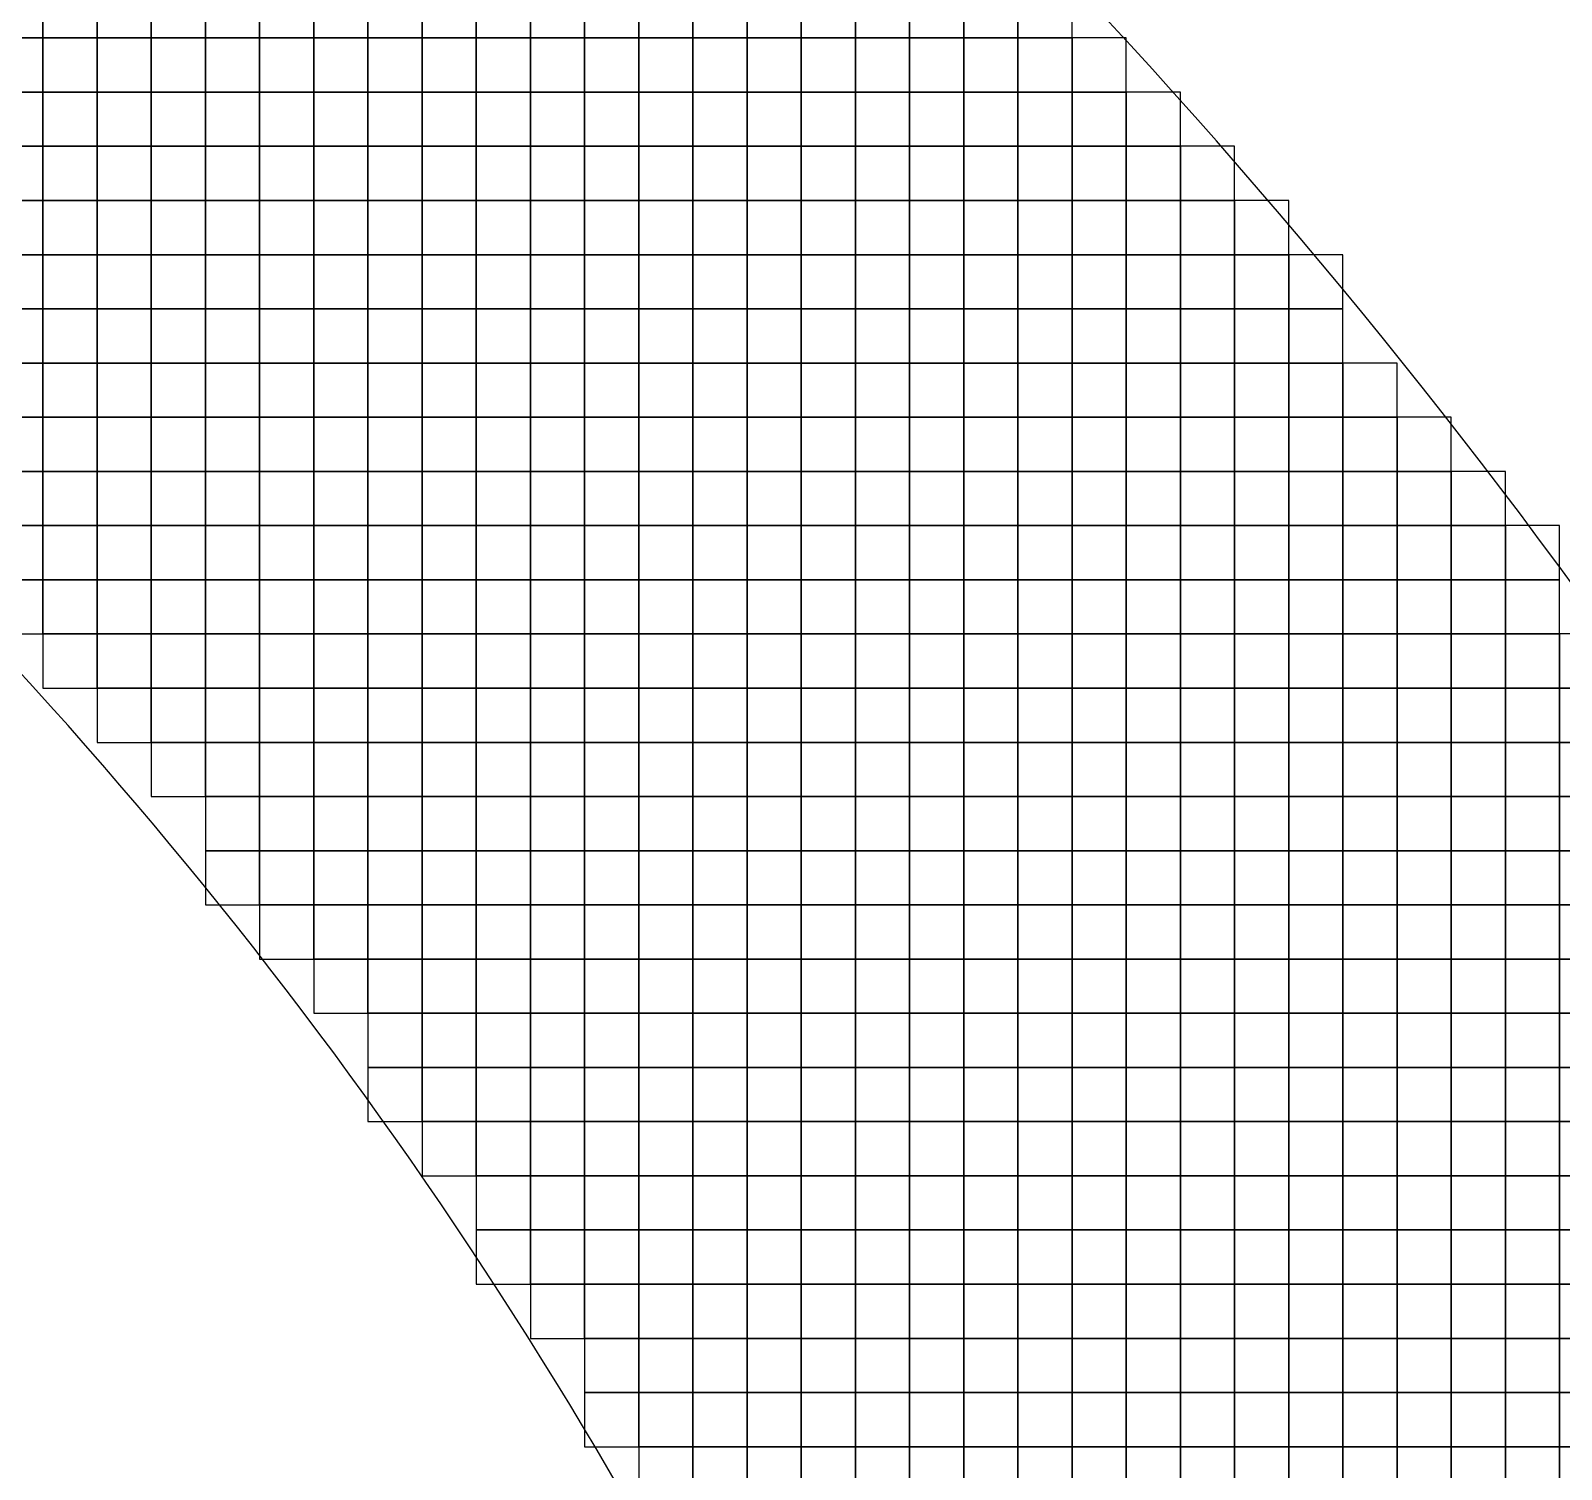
# Model space of a CAD drawing. Extents: x -160257 to 160150, y 7001 to 122208.
# Drawn here: x 122432 to 136562, y 82507 to 95784 of the extents above; entities that cross this region are included whole.
import ezdxf

# ---------------------------------------------------------------- set-up
doc = ezdxf.new("R2010")
doc.units = 0
doc.header["$LTSCALE"] = 1000
doc.header["$MEASUREMENT"] = 0
doc.layers.add('A-G-VISIBLE', color=9, linetype='Continuous')

# ---------------------------------------------------------------- blocks, each defined once
blk = doc.blocks.new('dasd')
at = {"layer": 'A-G-VISIBLE', "linetype": 'Continuous'}
for centre, radius, start, end in [((-132803.822, 42108.688), 57.677, 29.84645, 67.5516), ((-132803.304, 42112.783), 43.061, 27.6831, 69.1971)]:
    blk.add_arc(centre, radius, start, end, dxfattribs=at)

msp = doc.modelspace()

# ---------------------------------------------------------------- linework, layer by layer
at = {"elevation": 2850}
for points in [[(122045, 95716), (122545, 95716), (122545, 96216), (122045, 96216)], [(122545, 95716), (123045, 95716), (123045, 96216), (122545, 96216)], [(123045, 95716), (123545, 95716), (123545, 96216), (123045, 96216)], [(123545, 95716), (124045, 95716), (124045, 96216), (123545, 96216)], [(124045, 95716), (124545, 95716), (124545, 96216), (124045, 96216)], [(124545, 95716), (125045, 95716), (125045, 96216), (124545, 96216)], [(125045, 95716), (125545, 95716), (125545, 96216), (125045, 96216)], [(125545, 95716), (126045, 95716), (126045, 96216), (125545, 96216)], [(126045, 95716), (126545, 95716), (126545, 96216), (126045, 96216)], [(126545, 95716), (127045, 95716), (127045, 96216), (126545, 96216)], [(127045, 95716), (127545, 95716), (127545, 96216), (127045, 96216)], [(127545, 95716), (128045, 95716), (128045, 96216), (127545, 96216)], [(128045, 95716), (128545, 95716), (128545, 96216), (128045, 96216)], [(128545, 95716), (129045, 95716), (129045, 96216), (128545, 96216)], [(129045, 95716), (129545, 95716), (129545, 96216), (129045, 96216)], [(129545, 95716), (130045, 95716), (130045, 96216), (129545, 96216)], [(130045, 95716), (130545, 95716), (130545, 96216), (130045, 96216)], [(130545, 95716), (131045, 95716), (131045, 96216), (130545, 96216)], [(131045, 95716), (131545, 95716), (131545, 96216), (131045, 96216)], [(131545, 95716), (132045, 95716), (132045, 96216), (131545, 96216)], [(122045, 95216), (122545, 95216), (122545, 95716), (122045, 95716)], [(122545, 95216), (123045, 95216), (123045, 95716), (122545, 95716)], [(123045, 95216), (123545, 95216), (123545, 95716), (123045, 95716)], [(123545, 95216), (124045, 95216), (124045, 95716), (123545, 95716)], [(124045, 95216), (124545, 95216), (124545, 95716), (124045, 95716)], [(124545, 95216), (125045, 95216), (125045, 95716), (124545, 95716)], [(125045, 95216), (125545, 95216), (125545, 95716), (125045, 95716)], [(125545, 95216), (126045, 95216), (126045, 95716), (125545, 95716)], [(126045, 95216), (126545, 95216), (126545, 95716), (126045, 95716)], [(126545, 95216), (127045, 95216), (127045, 95716), (126545, 95716)], [(127045, 95216), (127545, 95216), (127545, 95716), (127045, 95716)], [(127545, 95216), (128045, 95216), (128045, 95716), (127545, 95716)], [(128045, 95216), (128545, 95216), (128545, 95716), (128045, 95716)], [(128545, 95216), (129045, 95216), (129045, 95716), (128545, 95716)], [(129045, 95216), (129545, 95216), (129545, 95716), (129045, 95716)], [(129545, 95216), (130045, 95216), (130045, 95716), (129545, 95716)], [(130045, 95216), (130545, 95216), (130545, 95716), (130045, 95716)], [(130545, 95216), (131045, 95216), (131045, 95716), (130545, 95716)], [(131045, 95216), (131545, 95216), (131545, 95716), (131045, 95716)], [(131545, 95216), (132045, 95216), (132045, 95716), (131545, 95716)], [(132045, 95216), (132545, 95216), (132545, 95716), (132045, 95716)], [(122045, 94716), (122545, 94716), (122545, 95216), (122045, 95216)], [(122545, 94716), (123045, 94716), (123045, 95216), (122545, 95216)], [(123045, 94716), (123545, 94716), (123545, 95216), (123045, 95216)], [(123545, 94716), (124045, 94716), (124045, 95216), (123545, 95216)], [(124045, 94716), (124545, 94716), (124545, 95216), (124045, 95216)], [(124545, 94716), (125045, 94716), (125045, 95216), (124545, 95216)], [(125045, 94716), (125545, 94716), (125545, 95216), (125045, 95216)], [(125545, 94716), (126045, 94716), (126045, 95216), (125545, 95216)], [(126045, 94716), (126545, 94716), (126545, 95216), (126045, 95216)], [(126545, 94716), (127045, 94716), (127045, 95216), (126545, 95216)], [(127045, 94716), (127545, 94716), (127545, 95216), (127045, 95216)], [(127545, 94716), (128045, 94716), (128045, 95216), (127545, 95216)], [(128045, 94716), (128545, 94716), (128545, 95216), (128045, 95216)], [(128545, 94716), (129045, 94716), (129045, 95216), (128545, 95216)], [(129045, 94716), (129545, 94716), (129545, 95216), (129045, 95216)], [(129545, 94716), (130045, 94716), (130045, 95216), (129545, 95216)], [(130045, 94716), (130545, 94716), (130545, 95216), (130045, 95216)], [(130545, 94716), (131045, 94716), (131045, 95216), (130545, 95216)], [(131045, 94716), (131545, 94716), (131545, 95216), (131045, 95216)], [(131545, 94716), (132045, 94716), (132045, 95216), (131545, 95216)], [(132045, 94716), (132545, 94716), (132545, 95216), (132045, 95216)], [(132545, 94716), (133045, 94716), (133045, 95216), (132545, 95216)], [(122045, 94216), (122545, 94216), (122545, 94716), (122045, 94716)], [(122545, 94216), (123045, 94216), (123045, 94716), (122545, 94716)], [(123045, 94216), (123545, 94216), (123545, 94716), (123045, 94716)], [(123545, 94216), (124045, 94216), (124045, 94716), (123545, 94716)], [(124045, 94216), (124545, 94216), (124545, 94716), (124045, 94716)], [(124545, 94216), (125045, 94216), (125045, 94716), (124545, 94716)], [(125045, 94216), (125545, 94216), (125545, 94716), (125045, 94716)], [(125545, 94216), (126045, 94216), (126045, 94716), (125545, 94716)], [(126045, 94216), (126545, 94216), (126545, 94716), (126045, 94716)], [(126545, 94216), (127045, 94216), (127045, 94716), (126545, 94716)], [(127045, 94216), (127545, 94216), (127545, 94716), (127045, 94716)], [(127545, 94216), (128045, 94216), (128045, 94716), (127545, 94716)], [(128045, 94216), (128545, 94216), (128545, 94716), (128045, 94716)], [(128545, 94216), (129045, 94216), (129045, 94716), (128545, 94716)], [(129045, 94216), (129545, 94216), (129545, 94716), (129045, 94716)], [(129545, 94216), (130045, 94216), (130045, 94716), (129545, 94716)], [(130045, 94216), (130545, 94216), (130545, 94716), (130045, 94716)], [(130545, 94216), (131045, 94216), (131045, 94716), (130545, 94716)], [(131045, 94216), (131545, 94216), (131545, 94716), (131045, 94716)], [(131545, 94216), (132045, 94216), (132045, 94716), (131545, 94716)], [(132045, 94216), (132545, 94216), (132545, 94716), (132045, 94716)], [(132545, 94216), (133045, 94216), (133045, 94716), (132545, 94716)], [(133045, 94216), (133545, 94216), (133545, 94716), (133045, 94716)], [(122045, 93716), (122545, 93716), (122545, 94216), (122045, 94216)], [(122545, 93716), (123045, 93716), (123045, 94216), (122545, 94216)], [(123045, 93716), (123545, 93716), (123545, 94216), (123045, 94216)], [(123545, 93716), (124045, 93716), (124045, 94216), (123545, 94216)], [(124045, 93716), (124545, 93716), (124545, 94216), (124045, 94216)], [(124545, 93716), (125045, 93716), (125045, 94216), (124545, 94216)], [(125045, 93716), (125545, 93716), (125545, 94216), (125045, 94216)], [(125545, 93716), (126045, 93716), (126045, 94216), (125545, 94216)], [(126045, 93716), (126545, 93716), (126545, 94216), (126045, 94216)], [(126545, 93716), (127045, 93716), (127045, 94216), (126545, 94216)], [(127045, 93716), (127545, 93716), (127545, 94216), (127045, 94216)], [(127545, 93716), (128045, 93716), (128045, 94216), (127545, 94216)], [(128045, 93716), (128545, 93716), (128545, 94216), (128045, 94216)], [(128545, 93716), (129045, 93716), (129045, 94216), (128545, 94216)], [(129045, 93716), (129545, 93716), (129545, 94216), (129045, 94216)], [(129545, 93716), (130045, 93716), (130045, 94216), (129545, 94216)], [(130045, 93716), (130545, 93716), (130545, 94216), (130045, 94216)], [(130545, 93716), (131045, 93716), (131045, 94216), (130545, 94216)], [(131045, 93716), (131545, 93716), (131545, 94216), (131045, 94216)], [(131545, 93716), (132045, 93716), (132045, 94216), (131545, 94216)], [(132045, 93716), (132545, 93716), (132545, 94216), (132045, 94216)], [(132545, 93716), (133045, 93716), (133045, 94216), (132545, 94216)], [(133045, 93716), (133545, 93716), (133545, 94216), (133045, 94216)], [(133545, 93716), (134045, 93716), (134045, 94216), (133545, 94216)], [(122045, 93216), (122545, 93216), (122545, 93716), (122045, 93716)], [(122545, 93216), (123045, 93216), (123045, 93716), (122545, 93716)], [(123045, 93216), (123545, 93216), (123545, 93716), (123045, 93716)], [(123545, 93216), (124045, 93216), (124045, 93716), (123545, 93716)], [(124045, 93216), (124545, 93216), (124545, 93716), (124045, 93716)], [(124545, 93216), (125045, 93216), (125045, 93716), (124545, 93716)], [(125045, 93216), (125545, 93216), (125545, 93716), (125045, 93716)], [(125545, 93216), (126045, 93216), (126045, 93716), (125545, 93716)], [(126045, 93216), (126545, 93216), (126545, 93716), (126045, 93716)], [(126545, 93216), (127045, 93216), (127045, 93716), (126545, 93716)], [(127045, 93216), (127545, 93216), (127545, 93716), (127045, 93716)], [(127545, 93216), (128045, 93216), (128045, 93716), (127545, 93716)], [(128045, 93216), (128545, 93216), (128545, 93716), (128045, 93716)], [(128545, 93216), (129045, 93216), (129045, 93716), (128545, 93716)], [(129045, 93216), (129545, 93216), (129545, 93716), (129045, 93716)], [(129545, 93216), (130045, 93216), (130045, 93716), (129545, 93716)], [(130045, 93216), (130545, 93216), (130545, 93716), (130045, 93716)], [(130545, 93216), (131045, 93216), (131045, 93716), (130545, 93716)], [(131045, 93216), (131545, 93216), (131545, 93716), (131045, 93716)], [(131545, 93216), (132045, 93216), (132045, 93716), (131545, 93716)], [(132045, 93216), (132545, 93216), (132545, 93716), (132045, 93716)], [(132545, 93216), (133045, 93216), (133045, 93716), (132545, 93716)], [(133045, 93216), (133545, 93216), (133545, 93716), (133045, 93716)], [(133545, 93216), (134045, 93216), (134045, 93716), (133545, 93716)], [(134045, 93216), (134545, 93216), (134545, 93716), (134045, 93716)], [(122045, 92716), (122545, 92716), (122545, 93216), (122045, 93216)], [(122545, 92716), (123045, 92716), (123045, 93216), (122545, 93216)], [(123045, 92716), (123545, 92716), (123545, 93216), (123045, 93216)], [(123545, 92716), (124045, 92716), (124045, 93216), (123545, 93216)], [(124045, 92716), (124545, 92716), (124545, 93216), (124045, 93216)], [(124545, 92716), (125045, 92716), (125045, 93216), (124545, 93216)], [(125045, 92716), (125545, 92716), (125545, 93216), (125045, 93216)], [(125545, 92716), (126045, 92716), (126045, 93216), (125545, 93216)], [(126045, 92716), (126545, 92716), (126545, 93216), (126045, 93216)], [(126545, 92716), (127045, 92716), (127045, 93216), (126545, 93216)], [(127045, 92716), (127545, 92716), (127545, 93216), (127045, 93216)], [(127545, 92716), (128045, 92716), (128045, 93216), (127545, 93216)], [(128045, 92716), (128545, 92716), (128545, 93216), (128045, 93216)], [(128545, 92716), (129045, 92716), (129045, 93216), (128545, 93216)], [(129045, 92716), (129545, 92716), (129545, 93216), (129045, 93216)], [(129545, 92716), (130045, 92716), (130045, 93216), (129545, 93216)], [(130045, 92716), (130545, 92716), (130545, 93216), (130045, 93216)], [(130545, 92716), (131045, 92716), (131045, 93216), (130545, 93216)], [(131045, 92716), (131545, 92716), (131545, 93216), (131045, 93216)], [(131545, 92716), (132045, 92716), (132045, 93216), (131545, 93216)], [(132045, 92716), (132545, 92716), (132545, 93216), (132045, 93216)], [(132545, 92716), (133045, 92716), (133045, 93216), (132545, 93216)], [(133045, 92716), (133545, 92716), (133545, 93216), (133045, 93216)], [(133545, 92716), (134045, 92716), (134045, 93216), (133545, 93216)], [(134045, 92716), (134545, 92716), (134545, 93216), (134045, 93216)], [(122045, 92216), (122545, 92216), (122545, 92716), (122045, 92716)], [(122545, 92216), (123045, 92216), (123045, 92716), (122545, 92716)], [(123045, 92216), (123545, 92216), (123545, 92716), (123045, 92716)], [(123545, 92216), (124045, 92216), (124045, 92716), (123545, 92716)], [(124045, 92216), (124545, 92216), (124545, 92716), (124045, 92716)], [(124545, 92216), (125045, 92216), (125045, 92716), (124545, 92716)], [(125045, 92216), (125545, 92216), (125545, 92716), (125045, 92716)], [(125545, 92216), (126045, 92216), (126045, 92716), (125545, 92716)], [(126045, 92216), (126545, 92216), (126545, 92716), (126045, 92716)], [(126545, 92216), (127045, 92216), (127045, 92716), (126545, 92716)], [(127045, 92216), (127545, 92216), (127545, 92716), (127045, 92716)], [(127545, 92216), (128045, 92216), (128045, 92716), (127545, 92716)], [(128045, 92216), (128545, 92216), (128545, 92716), (128045, 92716)], [(128545, 92216), (129045, 92216), (129045, 92716), (128545, 92716)], [(129045, 92216), (129545, 92216), (129545, 92716), (129045, 92716)], [(129545, 92216), (130045, 92216), (130045, 92716), (129545, 92716)], [(130045, 92216), (130545, 92216), (130545, 92716), (130045, 92716)], [(130545, 92216), (131045, 92216), (131045, 92716), (130545, 92716)], [(131045, 92216), (131545, 92216), (131545, 92716), (131045, 92716)], [(131545, 92216), (132045, 92216), (132045, 92716), (131545, 92716)], [(132045, 92216), (132545, 92216), (132545, 92716), (132045, 92716)], [(132545, 92216), (133045, 92216), (133045, 92716), (132545, 92716)], [(133045, 92216), (133545, 92216), (133545, 92716), (133045, 92716)], [(133545, 92216), (134045, 92216), (134045, 92716), (133545, 92716)], [(134045, 92216), (134545, 92216), (134545, 92716), (134045, 92716)], [(134545, 92216), (135045, 92216), (135045, 92716), (134545, 92716)], [(122045, 91716), (122545, 91716), (122545, 92216), (122045, 92216)], [(122545, 91716), (123045, 91716), (123045, 92216), (122545, 92216)], [(123045, 91716), (123545, 91716), (123545, 92216), (123045, 92216)], [(123545, 91716), (124045, 91716), (124045, 92216), (123545, 92216)], [(124045, 91716), (124545, 91716), (124545, 92216), (124045, 92216)], [(124545, 91716), (125045, 91716), (125045, 92216), (124545, 92216)], [(125045, 91716), (125545, 91716), (125545, 92216), (125045, 92216)], [(125545, 91716), (126045, 91716), (126045, 92216), (125545, 92216)], [(126045, 91716), (126545, 91716), (126545, 92216), (126045, 92216)], [(126545, 91716), (127045, 91716), (127045, 92216), (126545, 92216)], [(127045, 91716), (127545, 91716), (127545, 92216), (127045, 92216)], [(127545, 91716), (128045, 91716), (128045, 92216), (127545, 92216)], [(128045, 91716), (128545, 91716), (128545, 92216), (128045, 92216)], [(128545, 91716), (129045, 91716), (129045, 92216), (128545, 92216)], [(129045, 91716), (129545, 91716), (129545, 92216), (129045, 92216)], [(129545, 91716), (130045, 91716), (130045, 92216), (129545, 92216)], [(130045, 91716), (130545, 91716), (130545, 92216), (130045, 92216)], [(130545, 91716), (131045, 91716), (131045, 92216), (130545, 92216)], [(131045, 91716), (131545, 91716), (131545, 92216), (131045, 92216)], [(131545, 91716), (132045, 91716), (132045, 92216), (131545, 92216)], [(132045, 91716), (132545, 91716), (132545, 92216), (132045, 92216)], [(132545, 91716), (133045, 91716), (133045, 92216), (132545, 92216)], [(133045, 91716), (133545, 91716), (133545, 92216), (133045, 92216)], [(133545, 91716), (134045, 91716), (134045, 92216), (133545, 92216)], [(134045, 91716), (134545, 91716), (134545, 92216), (134045, 92216)], [(134545, 91716), (135045, 91716), (135045, 92216), (134545, 92216)], [(135045, 91716), (135545, 91716), (135545, 92216), (135045, 92216)], [(122045, 91216), (122545, 91216), (122545, 91716), (122045, 91716)], [(122545, 91216), (123045, 91216), (123045, 91716), (122545, 91716)], [(123045, 91216), (123545, 91216), (123545, 91716), (123045, 91716)], [(123545, 91216), (124045, 91216), (124045, 91716), (123545, 91716)], [(124045, 91216), (124545, 91216), (124545, 91716), (124045, 91716)], [(124545, 91216), (125045, 91216), (125045, 91716), (124545, 91716)], [(125045, 91216), (125545, 91216), (125545, 91716), (125045, 91716)], [(125545, 91216), (126045, 91216), (126045, 91716), (125545, 91716)], [(126045, 91216), (126545, 91216), (126545, 91716), (126045, 91716)], [(126545, 91216), (127045, 91216), (127045, 91716), (126545, 91716)], [(127045, 91216), (127545, 91216), (127545, 91716), (127045, 91716)], [(127545, 91216), (128045, 91216), (128045, 91716), (127545, 91716)], [(128045, 91216), (128545, 91216), (128545, 91716), (128045, 91716)], [(128545, 91216), (129045, 91216), (129045, 91716), (128545, 91716)], [(129045, 91216), (129545, 91216), (129545, 91716), (129045, 91716)], [(129545, 91216), (130045, 91216), (130045, 91716), (129545, 91716)], [(130045, 91216), (130545, 91216), (130545, 91716), (130045, 91716)], [(130545, 91216), (131045, 91216), (131045, 91716), (130545, 91716)], [(131045, 91216), (131545, 91216), (131545, 91716), (131045, 91716)], [(131545, 91216), (132045, 91216), (132045, 91716), (131545, 91716)], [(132045, 91216), (132545, 91216), (132545, 91716), (132045, 91716)], [(132545, 91216), (133045, 91216), (133045, 91716), (132545, 91716)], [(133045, 91216), (133545, 91216), (133545, 91716), (133045, 91716)], [(133545, 91216), (134045, 91216), (134045, 91716), (133545, 91716)], [(134045, 91216), (134545, 91216), (134545, 91716), (134045, 91716)], [(134545, 91216), (135045, 91216), (135045, 91716), (134545, 91716)], [(135045, 91216), (135545, 91216), (135545, 91716), (135045, 91716)], [(135545, 91216), (136045, 91216), (136045, 91716), (135545, 91716)], [(122045, 90716), (122545, 90716), (122545, 91216), (122045, 91216)], [(122545, 90716), (123045, 90716), (123045, 91216), (122545, 91216)], [(123045, 90716), (123545, 90716), (123545, 91216), (123045, 91216)], [(123545, 90716), (124045, 90716), (124045, 91216), (123545, 91216)], [(124045, 90716), (124545, 90716), (124545, 91216), (124045, 91216)], [(124545, 90716), (125045, 90716), (125045, 91216), (124545, 91216)], [(125045, 90716), (125545, 90716), (125545, 91216), (125045, 91216)], [(125545, 90716), (126045, 90716), (126045, 91216), (125545, 91216)], [(126045, 90716), (126545, 90716), (126545, 91216), (126045, 91216)], [(126545, 90716), (127045, 90716), (127045, 91216), (126545, 91216)], [(127045, 90716), (127545, 90716), (127545, 91216), (127045, 91216)], [(127545, 90716), (128045, 90716), (128045, 91216), (127545, 91216)], [(128045, 90716), (128545, 90716), (128545, 91216), (128045, 91216)], [(128545, 90716), (129045, 90716), (129045, 91216), (128545, 91216)], [(129045, 90716), (129545, 90716), (129545, 91216), (129045, 91216)], [(129545, 90716), (130045, 90716), (130045, 91216), (129545, 91216)], [(130045, 90716), (130545, 90716), (130545, 91216), (130045, 91216)], [(130545, 90716), (131045, 90716), (131045, 91216), (130545, 91216)], [(131045, 90716), (131545, 90716), (131545, 91216), (131045, 91216)], [(131545, 90716), (132045, 90716), (132045, 91216), (131545, 91216)], [(132045, 90716), (132545, 90716), (132545, 91216), (132045, 91216)], [(132545, 90716), (133045, 90716), (133045, 91216), (132545, 91216)], [(133045, 90716), (133545, 90716), (133545, 91216), (133045, 91216)], [(133545, 90716), (134045, 90716), (134045, 91216), (133545, 91216)], [(134045, 90716), (134545, 90716), (134545, 91216), (134045, 91216)], [(134545, 90716), (135045, 90716), (135045, 91216), (134545, 91216)], [(135045, 90716), (135545, 90716), (135545, 91216), (135045, 91216)], [(135545, 90716), (136045, 90716), (136045, 91216), (135545, 91216)], [(136045, 90716), (136545, 90716), (136545, 91216), (136045, 91216)], [(122045, 90216), (122545, 90216), (122545, 90716), (122045, 90716)], [(122545, 90216), (123045, 90216), (123045, 90716), (122545, 90716)], [(123045, 90216), (123545, 90216), (123545, 90716), (123045, 90716)], [(123545, 90216), (124045, 90216), (124045, 90716), (123545, 90716)], [(124045, 90216), (124545, 90216), (124545, 90716), (124045, 90716)], [(124545, 90216), (125045, 90216), (125045, 90716), (124545, 90716)], [(125045, 90216), (125545, 90216), (125545, 90716), (125045, 90716)], [(125545, 90216), (126045, 90216), (126045, 90716), (125545, 90716)], [(126045, 90216), (126545, 90216), (126545, 90716), (126045, 90716)], [(126545, 90216), (127045, 90216), (127045, 90716), (126545, 90716)], [(127045, 90216), (127545, 90216), (127545, 90716), (127045, 90716)], [(127545, 90216), (128045, 90216), (128045, 90716), (127545, 90716)], [(128045, 90216), (128545, 90216), (128545, 90716), (128045, 90716)], [(128545, 90216), (129045, 90216), (129045, 90716), (128545, 90716)], [(129045, 90216), (129545, 90216), (129545, 90716), (129045, 90716)], [(129545, 90216), (130045, 90216), (130045, 90716), (129545, 90716)], [(130045, 90216), (130545, 90216), (130545, 90716), (130045, 90716)], [(130545, 90216), (131045, 90216), (131045, 90716), (130545, 90716)], [(131045, 90216), (131545, 90216), (131545, 90716), (131045, 90716)], [(131545, 90216), (132045, 90216), (132045, 90716), (131545, 90716)], [(132045, 90216), (132545, 90216), (132545, 90716), (132045, 90716)], [(132545, 90216), (133045, 90216), (133045, 90716), (132545, 90716)], [(133045, 90216), (133545, 90216), (133545, 90716), (133045, 90716)], [(133545, 90216), (134045, 90216), (134045, 90716), (133545, 90716)], [(134045, 90216), (134545, 90216), (134545, 90716), (134045, 90716)], [(134545, 90216), (135045, 90216), (135045, 90716), (134545, 90716)], [(135045, 90216), (135545, 90216), (135545, 90716), (135045, 90716)], [(135545, 90216), (136045, 90216), (136045, 90716), (135545, 90716)], [(136045, 90216), (136545, 90216), (136545, 90716), (136045, 90716)], [(122545, 89716), (123045, 89716), (123045, 90216), (122545, 90216)], [(123045, 89716), (123545, 89716), (123545, 90216), (123045, 90216)], [(123545, 89716), (124045, 89716), (124045, 90216), (123545, 90216)], [(124045, 89716), (124545, 89716), (124545, 90216), (124045, 90216)], [(124545, 89716), (125045, 89716), (125045, 90216), (124545, 90216)], [(125045, 89716), (125545, 89716), (125545, 90216), (125045, 90216)], [(125545, 89716), (126045, 89716), (126045, 90216), (125545, 90216)], [(126045, 89716), (126545, 89716), (126545, 90216), (126045, 90216)], [(126545, 89716), (127045, 89716), (127045, 90216), (126545, 90216)], [(127045, 89716), (127545, 89716), (127545, 90216), (127045, 90216)], [(127545, 89716), (128045, 89716), (128045, 90216), (127545, 90216)], [(128045, 89716), (128545, 89716), (128545, 90216), (128045, 90216)], [(128545, 89716), (129045, 89716), (129045, 90216), (128545, 90216)], [(129045, 89716), (129545, 89716), (129545, 90216), (129045, 90216)], [(129545, 89716), (130045, 89716), (130045, 90216), (129545, 90216)], [(130045, 89716), (130545, 89716), (130545, 90216), (130045, 90216)], [(130545, 89716), (131045, 89716), (131045, 90216), (130545, 90216)], [(131045, 89716), (131545, 89716), (131545, 90216), (131045, 90216)], [(131545, 89716), (132045, 89716), (132045, 90216), (131545, 90216)], [(132045, 89716), (132545, 89716), (132545, 90216), (132045, 90216)], [(132545, 89716), (133045, 89716), (133045, 90216), (132545, 90216)], [(133045, 89716), (133545, 89716), (133545, 90216), (133045, 90216)], [(133545, 89716), (134045, 89716), (134045, 90216), (133545, 90216)], [(134045, 89716), (134545, 89716), (134545, 90216), (134045, 90216)], [(134545, 89716), (135045, 89716), (135045, 90216), (134545, 90216)], [(135045, 89716), (135545, 89716), (135545, 90216), (135045, 90216)], [(135545, 89716), (136045, 89716), (136045, 90216), (135545, 90216)], [(136045, 89716), (136545, 89716), (136545, 90216), (136045, 90216)], [(136545, 89716), (137045, 89716), (137045, 90216), (136545, 90216)], [(123045, 89216), (123545, 89216), (123545, 89716), (123045, 89716)], [(123545, 89216), (124045, 89216), (124045, 89716), (123545, 89716)], [(124045, 89216), (124545, 89216), (124545, 89716), (124045, 89716)], [(124545, 89216), (125045, 89216), (125045, 89716), (124545, 89716)], [(125045, 89216), (125545, 89216), (125545, 89716), (125045, 89716)], [(125545, 89216), (126045, 89216), (126045, 89716), (125545, 89716)], [(126045, 89216), (126545, 89216), (126545, 89716), (126045, 89716)], [(126545, 89216), (127045, 89216), (127045, 89716), (126545, 89716)], [(127045, 89216), (127545, 89216), (127545, 89716), (127045, 89716)], [(127545, 89216), (128045, 89216), (128045, 89716), (127545, 89716)], [(128045, 89216), (128545, 89216), (128545, 89716), (128045, 89716)], [(128545, 89216), (129045, 89216), (129045, 89716), (128545, 89716)], [(129045, 89216), (129545, 89216), (129545, 89716), (129045, 89716)], [(129545, 89216), (130045, 89216), (130045, 89716), (129545, 89716)], [(130045, 89216), (130545, 89216), (130545, 89716), (130045, 89716)], [(130545, 89216), (131045, 89216), (131045, 89716), (130545, 89716)], [(131045, 89216), (131545, 89216), (131545, 89716), (131045, 89716)], [(131545, 89216), (132045, 89216), (132045, 89716), (131545, 89716)], [(132045, 89216), (132545, 89216), (132545, 89716), (132045, 89716)], [(132545, 89216), (133045, 89216), (133045, 89716), (132545, 89716)], [(133045, 89216), (133545, 89216), (133545, 89716), (133045, 89716)], [(133545, 89216), (134045, 89216), (134045, 89716), (133545, 89716)], [(134045, 89216), (134545, 89216), (134545, 89716), (134045, 89716)], [(134545, 89216), (135045, 89216), (135045, 89716), (134545, 89716)], [(135045, 89216), (135545, 89216), (135545, 89716), (135045, 89716)], [(135545, 89216), (136045, 89216), (136045, 89716), (135545, 89716)], [(136045, 89216), (136545, 89216), (136545, 89716), (136045, 89716)], [(136545, 89216), (137045, 89216), (137045, 89716), (136545, 89716)], [(123545, 88716), (124045, 88716), (124045, 89216), (123545, 89216)], [(124045, 88716), (124545, 88716), (124545, 89216), (124045, 89216)], [(124545, 88716), (125045, 88716), (125045, 89216), (124545, 89216)], [(125045, 88716), (125545, 88716), (125545, 89216), (125045, 89216)], [(125545, 88716), (126045, 88716), (126045, 89216), (125545, 89216)], [(126045, 88716), (126545, 88716), (126545, 89216), (126045, 89216)], [(126545, 88716), (127045, 88716), (127045, 89216), (126545, 89216)], [(127045, 88716), (127545, 88716), (127545, 89216), (127045, 89216)], [(127545, 88716), (128045, 88716), (128045, 89216), (127545, 89216)], [(128045, 88716), (128545, 88716), (128545, 89216), (128045, 89216)], [(128545, 88716), (129045, 88716), (129045, 89216), (128545, 89216)], [(129045, 88716), (129545, 88716), (129545, 89216), (129045, 89216)], [(129545, 88716), (130045, 88716), (130045, 89216), (129545, 89216)], [(130045, 88716), (130545, 88716), (130545, 89216), (130045, 89216)], [(130545, 88716), (131045, 88716), (131045, 89216), (130545, 89216)], [(131045, 88716), (131545, 88716), (131545, 89216), (131045, 89216)], [(131545, 88716), (132045, 88716), (132045, 89216), (131545, 89216)], [(132045, 88716), (132545, 88716), (132545, 89216), (132045, 89216)], [(132545, 88716), (133045, 88716), (133045, 89216), (132545, 89216)], [(133045, 88716), (133545, 88716), (133545, 89216), (133045, 89216)], [(133545, 88716), (134045, 88716), (134045, 89216), (133545, 89216)], [(134045, 88716), (134545, 88716), (134545, 89216), (134045, 89216)], [(134545, 88716), (135045, 88716), (135045, 89216), (134545, 89216)], [(135045, 88716), (135545, 88716), (135545, 89216), (135045, 89216)], [(135545, 88716), (136045, 88716), (136045, 89216), (135545, 89216)], [(136045, 88716), (136545, 88716), (136545, 89216), (136045, 89216)], [(136545, 88716), (137045, 88716), (137045, 89216), (136545, 89216)], [(124045, 88216), (124545, 88216), (124545, 88716), (124045, 88716)], [(124545, 88216), (125045, 88216), (125045, 88716), (124545, 88716)], [(125045, 88216), (125545, 88216), (125545, 88716), (125045, 88716)], [(125545, 88216), (126045, 88216), (126045, 88716), (125545, 88716)], [(126045, 88216), (126545, 88216), (126545, 88716), (126045, 88716)], [(126545, 88216), (127045, 88216), (127045, 88716), (126545, 88716)], [(127045, 88216), (127545, 88216), (127545, 88716), (127045, 88716)], [(127545, 88216), (128045, 88216), (128045, 88716), (127545, 88716)], [(128045, 88216), (128545, 88216), (128545, 88716), (128045, 88716)], [(128545, 88216), (129045, 88216), (129045, 88716), (128545, 88716)], [(129045, 88216), (129545, 88216), (129545, 88716), (129045, 88716)], [(129545, 88216), (130045, 88216), (130045, 88716), (129545, 88716)], [(130045, 88216), (130545, 88216), (130545, 88716), (130045, 88716)], [(130545, 88216), (131045, 88216), (131045, 88716), (130545, 88716)], [(131045, 88216), (131545, 88216), (131545, 88716), (131045, 88716)], [(131545, 88216), (132045, 88216), (132045, 88716), (131545, 88716)], [(132045, 88216), (132545, 88216), (132545, 88716), (132045, 88716)], [(132545, 88216), (133045, 88216), (133045, 88716), (132545, 88716)], [(133045, 88216), (133545, 88216), (133545, 88716), (133045, 88716)], [(133545, 88216), (134045, 88216), (134045, 88716), (133545, 88716)], [(134045, 88216), (134545, 88216), (134545, 88716), (134045, 88716)], [(134545, 88216), (135045, 88216), (135045, 88716), (134545, 88716)], [(135045, 88216), (135545, 88216), (135545, 88716), (135045, 88716)], [(135545, 88216), (136045, 88216), (136045, 88716), (135545, 88716)], [(136045, 88216), (136545, 88216), (136545, 88716), (136045, 88716)], [(136545, 88216), (137045, 88216), (137045, 88716), (136545, 88716)], [(124045, 87716), (124545, 87716), (124545, 88216), (124045, 88216)], [(124545, 87716), (125045, 87716), (125045, 88216), (124545, 88216)], [(125045, 87716), (125545, 87716), (125545, 88216), (125045, 88216)], [(125545, 87716), (126045, 87716), (126045, 88216), (125545, 88216)], [(126045, 87716), (126545, 87716), (126545, 88216), (126045, 88216)], [(126545, 87716), (127045, 87716), (127045, 88216), (126545, 88216)], [(127045, 87716), (127545, 87716), (127545, 88216), (127045, 88216)], [(127545, 87716), (128045, 87716), (128045, 88216), (127545, 88216)], [(128045, 87716), (128545, 87716), (128545, 88216), (128045, 88216)], [(128545, 87716), (129045, 87716), (129045, 88216), (128545, 88216)], [(129045, 87716), (129545, 87716), (129545, 88216), (129045, 88216)], [(129545, 87716), (130045, 87716), (130045, 88216), (129545, 88216)], [(130045, 87716), (130545, 87716), (130545, 88216), (130045, 88216)], [(130545, 87716), (131045, 87716), (131045, 88216), (130545, 88216)], [(131045, 87716), (131545, 87716), (131545, 88216), (131045, 88216)], [(131545, 87716), (132045, 87716), (132045, 88216), (131545, 88216)], [(132045, 87716), (132545, 87716), (132545, 88216), (132045, 88216)], [(132545, 87716), (133045, 87716), (133045, 88216), (132545, 88216)], [(133045, 87716), (133545, 87716), (133545, 88216), (133045, 88216)], [(133545, 87716), (134045, 87716), (134045, 88216), (133545, 88216)], [(134045, 87716), (134545, 87716), (134545, 88216), (134045, 88216)], [(134545, 87716), (135045, 87716), (135045, 88216), (134545, 88216)], [(135045, 87716), (135545, 87716), (135545, 88216), (135045, 88216)], [(135545, 87716), (136045, 87716), (136045, 88216), (135545, 88216)], [(136045, 87716), (136545, 87716), (136545, 88216), (136045, 88216)], [(136545, 87716), (137045, 87716), (137045, 88216), (136545, 88216)], [(124545, 87216), (125045, 87216), (125045, 87716), (124545, 87716)], [(125045, 87216), (125545, 87216), (125545, 87716), (125045, 87716)], [(125545, 87216), (126045, 87216), (126045, 87716), (125545, 87716)], [(126045, 87216), (126545, 87216), (126545, 87716), (126045, 87716)], [(126545, 87216), (127045, 87216), (127045, 87716), (126545, 87716)], [(127045, 87216), (127545, 87216), (127545, 87716), (127045, 87716)], [(127545, 87216), (128045, 87216), (128045, 87716), (127545, 87716)], [(128045, 87216), (128545, 87216), (128545, 87716), (128045, 87716)], [(128545, 87216), (129045, 87216), (129045, 87716), (128545, 87716)], [(129045, 87216), (129545, 87216), (129545, 87716), (129045, 87716)], [(129545, 87216), (130045, 87216), (130045, 87716), (129545, 87716)], [(130045, 87216), (130545, 87216), (130545, 87716), (130045, 87716)], [(130545, 87216), (131045, 87216), (131045, 87716), (130545, 87716)], [(131045, 87216), (131545, 87216), (131545, 87716), (131045, 87716)], [(131545, 87216), (132045, 87216), (132045, 87716), (131545, 87716)], [(132045, 87216), (132545, 87216), (132545, 87716), (132045, 87716)], [(132545, 87216), (133045, 87216), (133045, 87716), (132545, 87716)], [(133045, 87216), (133545, 87216), (133545, 87716), (133045, 87716)], [(133545, 87216), (134045, 87216), (134045, 87716), (133545, 87716)], [(134045, 87216), (134545, 87216), (134545, 87716), (134045, 87716)], [(134545, 87216), (135045, 87216), (135045, 87716), (134545, 87716)], [(135045, 87216), (135545, 87216), (135545, 87716), (135045, 87716)], [(135545, 87216), (136045, 87216), (136045, 87716), (135545, 87716)], [(136045, 87216), (136545, 87216), (136545, 87716), (136045, 87716)], [(136545, 87216), (137045, 87216), (137045, 87716), (136545, 87716)], [(125045, 86716), (125545, 86716), (125545, 87216), (125045, 87216)], [(125545, 86716), (126045, 86716), (126045, 87216), (125545, 87216)], [(126045, 86716), (126545, 86716), (126545, 87216), (126045, 87216)], [(126545, 86716), (127045, 86716), (127045, 87216), (126545, 87216)], [(127045, 86716), (127545, 86716), (127545, 87216), (127045, 87216)], [(127545, 86716), (128045, 86716), (128045, 87216), (127545, 87216)], [(128045, 86716), (128545, 86716), (128545, 87216), (128045, 87216)], [(128545, 86716), (129045, 86716), (129045, 87216), (128545, 87216)], [(129045, 86716), (129545, 86716), (129545, 87216), (129045, 87216)], [(129545, 86716), (130045, 86716), (130045, 87216), (129545, 87216)], [(130045, 86716), (130545, 86716), (130545, 87216), (130045, 87216)], [(130545, 86716), (131045, 86716), (131045, 87216), (130545, 87216)], [(131045, 86716), (131545, 86716), (131545, 87216), (131045, 87216)], [(131545, 86716), (132045, 86716), (132045, 87216), (131545, 87216)], [(132045, 86716), (132545, 86716), (132545, 87216), (132045, 87216)], [(132545, 86716), (133045, 86716), (133045, 87216), (132545, 87216)], [(133045, 86716), (133545, 86716), (133545, 87216), (133045, 87216)], [(133545, 86716), (134045, 86716), (134045, 87216), (133545, 87216)], [(134045, 86716), (134545, 86716), (134545, 87216), (134045, 87216)], [(134545, 86716), (135045, 86716), (135045, 87216), (134545, 87216)], [(135045, 86716), (135545, 86716), (135545, 87216), (135045, 87216)], [(135545, 86716), (136045, 86716), (136045, 87216), (135545, 87216)], [(136045, 86716), (136545, 86716), (136545, 87216), (136045, 87216)], [(136545, 86716), (137045, 86716), (137045, 87216), (136545, 87216)], [(125545, 86216), (126045, 86216), (126045, 86716), (125545, 86716)], [(126045, 86216), (126545, 86216), (126545, 86716), (126045, 86716)], [(126545, 86216), (127045, 86216), (127045, 86716), (126545, 86716)], [(127045, 86216), (127545, 86216), (127545, 86716), (127045, 86716)], [(127545, 86216), (128045, 86216), (128045, 86716), (127545, 86716)], [(128045, 86216), (128545, 86216), (128545, 86716), (128045, 86716)], [(128545, 86216), (129045, 86216), (129045, 86716), (128545, 86716)], [(129045, 86216), (129545, 86216), (129545, 86716), (129045, 86716)], [(129545, 86216), (130045, 86216), (130045, 86716), (129545, 86716)], [(130045, 86216), (130545, 86216), (130545, 86716), (130045, 86716)], [(130545, 86216), (131045, 86216), (131045, 86716), (130545, 86716)], [(131045, 86216), (131545, 86216), (131545, 86716), (131045, 86716)], [(131545, 86216), (132045, 86216), (132045, 86716), (131545, 86716)], [(132045, 86216), (132545, 86216), (132545, 86716), (132045, 86716)], [(132545, 86216), (133045, 86216), (133045, 86716), (132545, 86716)], [(133045, 86216), (133545, 86216), (133545, 86716), (133045, 86716)], [(133545, 86216), (134045, 86216), (134045, 86716), (133545, 86716)], [(134045, 86216), (134545, 86216), (134545, 86716), (134045, 86716)], [(134545, 86216), (135045, 86216), (135045, 86716), (134545, 86716)], [(135045, 86216), (135545, 86216), (135545, 86716), (135045, 86716)], [(135545, 86216), (136045, 86216), (136045, 86716), (135545, 86716)], [(136045, 86216), (136545, 86216), (136545, 86716), (136045, 86716)], [(136545, 86216), (137045, 86216), (137045, 86716), (136545, 86716)], [(125545, 85716), (126045, 85716), (126045, 86216), (125545, 86216)], [(126045, 85716), (126545, 85716), (126545, 86216), (126045, 86216)], [(126545, 85716), (127045, 85716), (127045, 86216), (126545, 86216)], [(127045, 85716), (127545, 85716), (127545, 86216), (127045, 86216)], [(127545, 85716), (128045, 85716), (128045, 86216), (127545, 86216)], [(128045, 85716), (128545, 85716), (128545, 86216), (128045, 86216)], [(128545, 85716), (129045, 85716), (129045, 86216), (128545, 86216)], [(129045, 85716), (129545, 85716), (129545, 86216), (129045, 86216)], [(129545, 85716), (130045, 85716), (130045, 86216), (129545, 86216)], [(130045, 85716), (130545, 85716), (130545, 86216), (130045, 86216)], [(130545, 85716), (131045, 85716), (131045, 86216), (130545, 86216)], [(131045, 85716), (131545, 85716), (131545, 86216), (131045, 86216)], [(131545, 85716), (132045, 85716), (132045, 86216), (131545, 86216)], [(132045, 85716), (132545, 85716), (132545, 86216), (132045, 86216)], [(132545, 85716), (133045, 85716), (133045, 86216), (132545, 86216)], [(133045, 85716), (133545, 85716), (133545, 86216), (133045, 86216)], [(133545, 85716), (134045, 85716), (134045, 86216), (133545, 86216)], [(134045, 85716), (134545, 85716), (134545, 86216), (134045, 86216)], [(134545, 85716), (135045, 85716), (135045, 86216), (134545, 86216)], [(135045, 85716), (135545, 85716), (135545, 86216), (135045, 86216)], [(135545, 85716), (136045, 85716), (136045, 86216), (135545, 86216)], [(136045, 85716), (136545, 85716), (136545, 86216), (136045, 86216)], [(136545, 85716), (137045, 85716), (137045, 86216), (136545, 86216)], [(126045, 85216), (126545, 85216), (126545, 85716), (126045, 85716)], [(126545, 85216), (127045, 85216), (127045, 85716), (126545, 85716)], [(127045, 85216), (127545, 85216), (127545, 85716), (127045, 85716)], [(127545, 85216), (128045, 85216), (128045, 85716), (127545, 85716)], [(128045, 85216), (128545, 85216), (128545, 85716), (128045, 85716)], [(128545, 85216), (129045, 85216), (129045, 85716), (128545, 85716)], [(129045, 85216), (129545, 85216), (129545, 85716), (129045, 85716)], [(129545, 85216), (130045, 85216), (130045, 85716), (129545, 85716)], [(130045, 85216), (130545, 85216), (130545, 85716), (130045, 85716)], [(130545, 85216), (131045, 85216), (131045, 85716), (130545, 85716)], [(131045, 85216), (131545, 85216), (131545, 85716), (131045, 85716)], [(131545, 85216), (132045, 85216), (132045, 85716), (131545, 85716)], [(132045, 85216), (132545, 85216), (132545, 85716), (132045, 85716)], [(132545, 85216), (133045, 85216), (133045, 85716), (132545, 85716)], [(133045, 85216), (133545, 85216), (133545, 85716), (133045, 85716)], [(133545, 85216), (134045, 85216), (134045, 85716), (133545, 85716)], [(134045, 85216), (134545, 85216), (134545, 85716), (134045, 85716)], [(134545, 85216), (135045, 85216), (135045, 85716), (134545, 85716)], [(135045, 85216), (135545, 85216), (135545, 85716), (135045, 85716)], [(135545, 85216), (136045, 85216), (136045, 85716), (135545, 85716)], [(136045, 85216), (136545, 85216), (136545, 85716), (136045, 85716)], [(136545, 85216), (137045, 85216), (137045, 85716), (136545, 85716)], [(126545, 84716), (127045, 84716), (127045, 85216), (126545, 85216)], [(127045, 84716), (127545, 84716), (127545, 85216), (127045, 85216)], [(127545, 84716), (128045, 84716), (128045, 85216), (127545, 85216)], [(128045, 84716), (128545, 84716), (128545, 85216), (128045, 85216)], [(128545, 84716), (129045, 84716), (129045, 85216), (128545, 85216)], [(129045, 84716), (129545, 84716), (129545, 85216), (129045, 85216)], [(129545, 84716), (130045, 84716), (130045, 85216), (129545, 85216)], [(130045, 84716), (130545, 84716), (130545, 85216), (130045, 85216)], [(130545, 84716), (131045, 84716), (131045, 85216), (130545, 85216)], [(131045, 84716), (131545, 84716), (131545, 85216), (131045, 85216)], [(131545, 84716), (132045, 84716), (132045, 85216), (131545, 85216)], [(132045, 84716), (132545, 84716), (132545, 85216), (132045, 85216)], [(132545, 84716), (133045, 84716), (133045, 85216), (132545, 85216)], [(133045, 84716), (133545, 84716), (133545, 85216), (133045, 85216)], [(133545, 84716), (134045, 84716), (134045, 85216), (133545, 85216)], [(134045, 84716), (134545, 84716), (134545, 85216), (134045, 85216)], [(134545, 84716), (135045, 84716), (135045, 85216), (134545, 85216)], [(135045, 84716), (135545, 84716), (135545, 85216), (135045, 85216)], [(135545, 84716), (136045, 84716), (136045, 85216), (135545, 85216)], [(136045, 84716), (136545, 84716), (136545, 85216), (136045, 85216)], [(136545, 84716), (137045, 84716), (137045, 85216), (136545, 85216)], [(126545, 84216), (127045, 84216), (127045, 84716), (126545, 84716)], [(127045, 84216), (127545, 84216), (127545, 84716), (127045, 84716)], [(127545, 84216), (128045, 84216), (128045, 84716), (127545, 84716)], [(128045, 84216), (128545, 84216), (128545, 84716), (128045, 84716)], [(128545, 84216), (129045, 84216), (129045, 84716), (128545, 84716)], [(129045, 84216), (129545, 84216), (129545, 84716), (129045, 84716)], [(129545, 84216), (130045, 84216), (130045, 84716), (129545, 84716)], [(130045, 84216), (130545, 84216), (130545, 84716), (130045, 84716)], [(130545, 84216), (131045, 84216), (131045, 84716), (130545, 84716)], [(131045, 84216), (131545, 84216), (131545, 84716), (131045, 84716)], [(131545, 84216), (132045, 84216), (132045, 84716), (131545, 84716)], [(132045, 84216), (132545, 84216), (132545, 84716), (132045, 84716)], [(132545, 84216), (133045, 84216), (133045, 84716), (132545, 84716)], [(133045, 84216), (133545, 84216), (133545, 84716), (133045, 84716)], [(133545, 84216), (134045, 84216), (134045, 84716), (133545, 84716)], [(134045, 84216), (134545, 84216), (134545, 84716), (134045, 84716)], [(134545, 84216), (135045, 84216), (135045, 84716), (134545, 84716)], [(135045, 84216), (135545, 84216), (135545, 84716), (135045, 84716)], [(135545, 84216), (136045, 84216), (136045, 84716), (135545, 84716)], [(136045, 84216), (136545, 84216), (136545, 84716), (136045, 84716)], [(136545, 84216), (137045, 84216), (137045, 84716), (136545, 84716)], [(127045, 83716), (127545, 83716), (127545, 84216), (127045, 84216)], [(127545, 83716), (128045, 83716), (128045, 84216), (127545, 84216)], [(128045, 83716), (128545, 83716), (128545, 84216), (128045, 84216)], [(128545, 83716), (129045, 83716), (129045, 84216), (128545, 84216)], [(129045, 83716), (129545, 83716), (129545, 84216), (129045, 84216)], [(129545, 83716), (130045, 83716), (130045, 84216), (129545, 84216)], [(130045, 83716), (130545, 83716), (130545, 84216), (130045, 84216)], [(130545, 83716), (131045, 83716), (131045, 84216), (130545, 84216)], [(131045, 83716), (131545, 83716), (131545, 84216), (131045, 84216)], [(131545, 83716), (132045, 83716), (132045, 84216), (131545, 84216)], [(132045, 83716), (132545, 83716), (132545, 84216), (132045, 84216)], [(132545, 83716), (133045, 83716), (133045, 84216), (132545, 84216)], [(133045, 83716), (133545, 83716), (133545, 84216), (133045, 84216)], [(133545, 83716), (134045, 83716), (134045, 84216), (133545, 84216)], [(134045, 83716), (134545, 83716), (134545, 84216), (134045, 84216)], [(134545, 83716), (135045, 83716), (135045, 84216), (134545, 84216)], [(135045, 83716), (135545, 83716), (135545, 84216), (135045, 84216)], [(135545, 83716), (136045, 83716), (136045, 84216), (135545, 84216)], [(136045, 83716), (136545, 83716), (136545, 84216), (136045, 84216)], [(136545, 83716), (137045, 83716), (137045, 84216), (136545, 84216)], [(127545, 83216), (128045, 83216), (128045, 83716), (127545, 83716)], [(128045, 83216), (128545, 83216), (128545, 83716), (128045, 83716)], [(128545, 83216), (129045, 83216), (129045, 83716), (128545, 83716)], [(129045, 83216), (129545, 83216), (129545, 83716), (129045, 83716)], [(129545, 83216), (130045, 83216), (130045, 83716), (129545, 83716)], [(130045, 83216), (130545, 83216), (130545, 83716), (130045, 83716)], [(130545, 83216), (131045, 83216), (131045, 83716), (130545, 83716)], [(131045, 83216), (131545, 83216), (131545, 83716), (131045, 83716)], [(131545, 83216), (132045, 83216), (132045, 83716), (131545, 83716)], [(132045, 83216), (132545, 83216), (132545, 83716), (132045, 83716)], [(132545, 83216), (133045, 83216), (133045, 83716), (132545, 83716)], [(133045, 83216), (133545, 83216), (133545, 83716), (133045, 83716)], [(133545, 83216), (134045, 83216), (134045, 83716), (133545, 83716)], [(134045, 83216), (134545, 83216), (134545, 83716), (134045, 83716)], [(134545, 83216), (135045, 83216), (135045, 83716), (134545, 83716)], [(135045, 83216), (135545, 83216), (135545, 83716), (135045, 83716)], [(135545, 83216), (136045, 83216), (136045, 83716), (135545, 83716)], [(136045, 83216), (136545, 83216), (136545, 83716), (136045, 83716)], [(136545, 83216), (137045, 83216), (137045, 83716), (136545, 83716)], [(127545, 82716), (128045, 82716), (128045, 83216), (127545, 83216)], [(128045, 82716), (128545, 82716), (128545, 83216), (128045, 83216)], [(128545, 82716), (129045, 82716), (129045, 83216), (128545, 83216)], [(129045, 82716), (129545, 82716), (129545, 83216), (129045, 83216)], [(129545, 82716), (130045, 82716), (130045, 83216), (129545, 83216)], [(130045, 82716), (130545, 82716), (130545, 83216), (130045, 83216)], [(130545, 82716), (131045, 82716), (131045, 83216), (130545, 83216)], [(131045, 82716), (131545, 82716), (131545, 83216), (131045, 83216)], [(131545, 82716), (132045, 82716), (132045, 83216), (131545, 83216)], [(132045, 82716), (132545, 82716), (132545, 83216), (132045, 83216)], [(132545, 82716), (133045, 82716), (133045, 83216), (132545, 83216)], [(133045, 82716), (133545, 82716), (133545, 83216), (133045, 83216)], [(133545, 82716), (134045, 82716), (134045, 83216), (133545, 83216)], [(134045, 82716), (134545, 82716), (134545, 83216), (134045, 83216)], [(134545, 82716), (135045, 82716), (135045, 83216), (134545, 83216)], [(135045, 82716), (135545, 82716), (135545, 83216), (135045, 83216)], [(135545, 82716), (136045, 82716), (136045, 83216), (135545, 83216)], [(136045, 82716), (136545, 82716), (136545, 83216), (136045, 83216)], [(136545, 82716), (137045, 82716), (137045, 83216), (136545, 83216)], [(128045, 82216), (128545, 82216), (128545, 82716), (128045, 82716)], [(128545, 82216), (129045, 82216), (129045, 82716), (128545, 82716)], [(129045, 82216), (129545, 82216), (129545, 82716), (129045, 82716)], [(129545, 82216), (130045, 82216), (130045, 82716), (129545, 82716)], [(130045, 82216), (130545, 82216), (130545, 82716), (130045, 82716)], [(130545, 82216), (131045, 82216), (131045, 82716), (130545, 82716)], [(131045, 82216), (131545, 82216), (131545, 82716), (131045, 82716)], [(131545, 82216), (132045, 82216), (132045, 82716), (131545, 82716)], [(132045, 82216), (132545, 82216), (132545, 82716), (132045, 82716)], [(132545, 82216), (133045, 82216), (133045, 82716), (132545, 82716)], [(133045, 82216), (133545, 82216), (133545, 82716), (133045, 82716)], [(133545, 82216), (134045, 82216), (134045, 82716), (133545, 82716)], [(134045, 82216), (134545, 82216), (134545, 82716), (134045, 82716)], [(134545, 82216), (135045, 82216), (135045, 82716), (134545, 82716)], [(135045, 82216), (135545, 82216), (135545, 82716), (135045, 82716)], [(135545, 82216), (136045, 82216), (136045, 82716), (135545, 82716)], [(136045, 82216), (136545, 82216), (136545, 82716), (136045, 82716)], [(136545, 82216), (137045, 82216), (137045, 82716), (136545, 82716)]]:
    msp.add_lwpolyline(points, close=True, dxfattribs=at)

# ---------------------------------------------------------------- block references
at = {"xscale": 1000, "yscale": 1000, "zscale": 1000}
msp.add_blockref('dasd', (132893911, -42052037, 2850), dxfattribs=at)

doc.saveas('drawing.dxf')
